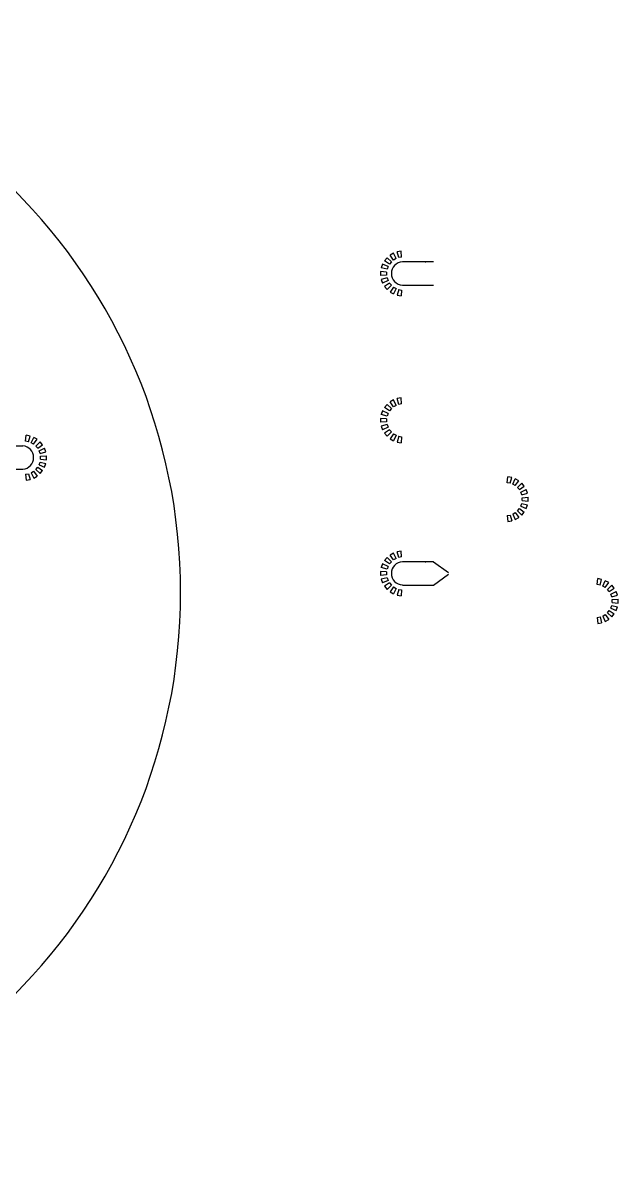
# Model space of a CAD drawing. Header units: inches. Extents: x -19000 to 33594, y -19000 to 19000.
# Drawn here: x 13738 to 33594, y -19000 to 19000 of the extents above; entities that cross this region are included whole.
import ezdxf

# ---------------------------------------------------------------- set-up
doc = ezdxf.new("R2010")
doc.units = ezdxf.units.IN
doc.header["$MEASUREMENT"] = 0

msp = doc.modelspace()

# ---------------------------------------------------------------- linework, layer by layer
for p, q in [((25888, 11166), (25804, 11066)), ((25968, 10951), (25804, 11066)), ((26030, 11025), (25888, 11166)), ((26030, 11025), (25968, 10951)), ((26102, 11315), (25989, 11250)), ((26103, 11086), (25989, 11250)), ((26186, 11134), (26102, 11315)), ((26186, 11134), (26103, 11086)), ((26353, 11383), (26225, 11360)), ((26276, 11167), (26225, 11360)), ((26371, 11184), (26276, 11167)), ((26371, 11184), (26353, 11383)), ((27429, 11025), (26397, 11025)), ((25871, 10684), (25672, 10701)), ((25672, 10701), (25672, 10570)), ((25739, 10953), (25694, 10830)), ((25888, 10778), (25694, 10830)), ((25920, 10868), (25739, 10953)), ((25871, 10684), (25871, 10588)), ((25920, 10868), (25888, 10778)), ((25871, 10588), (25672, 10570)), ((25888, 10493), (25694, 10442)), ((25694, 10442), (25739, 10319)), ((25920, 10403), (25739, 10319)), ((25968, 10320), (25804, 10206)), ((25888, 10493), (25920, 10403)), ((25968, 10320), (26030, 10247)), ((25804, 10206), (25888, 10105)), ((26030, 10247), (25888, 10105)), ((26103, 10185), (25989, 10021)), ((25989, 10021), (26102, 9956)), ((26186, 10137), (26102, 9956)), ((26103, 10185), (26186, 10137)), ((26276, 10104), (26225, 9911)), ((26225, 9911), (26353, 9889)), ((26276, 10104), (26371, 10088)), ((26371, 10088), (26353, 9889)), ((26397, 10250), (27429, 10250)), ((26353, 6490), (26225, 6467)), ((26276, 6274), (26225, 6467)), ((26371, 6290), (26353, 6490)), ((25888, 6273), (25804, 6173)), ((25968, 6058), (25804, 6173)), ((26030, 6131), (25888, 6273)), ((26030, 6131), (25968, 6058)), ((26102, 6422), (25989, 6357)), ((26103, 6193), (25989, 6357)), ((26186, 6241), (26102, 6422)), ((26186, 6241), (26103, 6193)), ((26371, 6290), (26276, 6274)), ((25871, 5790), (25672, 5808)), ((25672, 5808), (25672, 5677)), ((25739, 6059), (25694, 5937)), ((25888, 5885), (25694, 5937)), ((25920, 5975), (25739, 6059)), ((25871, 5790), (25871, 5695)), ((25920, 5975), (25888, 5885)), ((25871, 5695), (25672, 5677)), ((25888, 5600), (25694, 5548)), ((25694, 5548), (25739, 5426)), ((25920, 5510), (25739, 5426)), ((25968, 5427), (25804, 5312)), ((25888, 5600), (25920, 5510)), ((26030, 5354), (25888, 5212)), ((25968, 5427), (26030, 5354)), ((13833, 5042), (13850, 5242)), ((13833, 5042), (13850, 5242)), ((13833, 5042), (13850, 5242)), ((13833, 5042), (13850, 5242)), ((13927, 5026), (13833, 5042)), ((13927, 5026), (13833, 5042)), ((13927, 5026), (13833, 5042)), ((13927, 5026), (13833, 5042)), ((13979, 5219), (13850, 5242)), ((13979, 5219), (13850, 5242)), ((13979, 5219), (13850, 5242)), ((13979, 5219), (13850, 5242)), ((13927, 5026), (13979, 5219)), ((13927, 5026), (13979, 5219)), ((13927, 5026), (13979, 5219)), ((13927, 5026), (13979, 5219)), ((14017, 4993), (14102, 5174)), ((14017, 4993), (14102, 5174)), ((14017, 4993), (14102, 5174)), ((14017, 4993), (14102, 5174)), ((14100, 4945), (14017, 4993)), ((14100, 4945), (14017, 4993)), ((14100, 4945), (14017, 4993)), ((14100, 4945), (14017, 4993)), ((14100, 4945), (14215, 5109)), ((14100, 4945), (14215, 5109)), ((14100, 4945), (14215, 5109)), ((14100, 4945), (14215, 5109)), ((14215, 5109), (14102, 5174)), ((14215, 5109), (14102, 5174)), ((14215, 5109), (14102, 5174)), ((14215, 5109), (14102, 5174)), ((14174, 4883), (14315, 5025)), ((14174, 4883), (14315, 5025)), ((14174, 4883), (14315, 5025)), ((14174, 4883), (14315, 5025)), ((14399, 4925), (14315, 5025)), ((14399, 4925), (14315, 5025)), ((14399, 4925), (14315, 5025)), ((14399, 4925), (14315, 5025)), ((25804, 5312), (25888, 5212)), ((26103, 5292), (25989, 5128)), ((25989, 5128), (26102, 5063)), ((26186, 5244), (26102, 5063)), ((26103, 5292), (26186, 5244)), ((26276, 5211), (26225, 5018)), ((26225, 5018), (26353, 4995)), ((26276, 5211), (26371, 5195)), ((26371, 5195), (26353, 4995)), ((12718, 4888), (13738, 4888)), ((14235, 4810), (14174, 4883)), ((14235, 4810), (14174, 4883)), ((14235, 4810), (14174, 4883)), ((14235, 4810), (14174, 4883)), ((14235, 4810), (14399, 4925)), ((14235, 4810), (14399, 4925)), ((14235, 4810), (14399, 4925)), ((14235, 4810), (14399, 4925)), ((14283, 4727), (14465, 4811)), ((14283, 4727), (14465, 4811)), ((14283, 4727), (14465, 4811)), ((14283, 4727), (14465, 4811)), ((14316, 4637), (14283, 4727)), ((14316, 4637), (14283, 4727)), ((14316, 4637), (14283, 4727)), ((14316, 4637), (14283, 4727)), ((14316, 4637), (14509, 4689)), ((14316, 4637), (14509, 4689)), ((14316, 4637), (14509, 4689)), ((14316, 4637), (14509, 4689)), ((14509, 4689), (14465, 4811)), ((14509, 4689), (14465, 4811)), ((14509, 4689), (14465, 4811)), ((14509, 4689), (14465, 4811)), ((14283, 4262), (14316, 4352)), ((14283, 4262), (14316, 4352)), ((14283, 4262), (14316, 4352)), ((14283, 4262), (14316, 4352)), ((14283, 4262), (14465, 4177)), ((14283, 4262), (14465, 4177)), ((14283, 4262), (14465, 4177)), ((14283, 4262), (14465, 4177)), ((14316, 4352), (14509, 4300)), ((14316, 4352), (14509, 4300)), ((14316, 4352), (14509, 4300)), ((14316, 4352), (14509, 4300)), ((14333, 4542), (14532, 4560)), ((14333, 4542), (14532, 4560)), ((14333, 4542), (14532, 4560)), ((14333, 4542), (14532, 4560)), ((14333, 4446), (14333, 4542)), ((14333, 4446), (14333, 4542)), ((14333, 4446), (14333, 4542)), ((14333, 4446), (14333, 4542)), ((14333, 4446), (14532, 4429)), ((14333, 4446), (14532, 4429)), ((14333, 4446), (14532, 4429)), ((14333, 4446), (14532, 4429)), ((14465, 4177), (14509, 4300)), ((14465, 4177), (14509, 4300)), ((14465, 4177), (14509, 4300)), ((14465, 4177), (14509, 4300)), ((14532, 4429), (14532, 4560)), ((14532, 4429), (14532, 4560)), ((14532, 4429), (14532, 4560)), ((14532, 4429), (14532, 4560)), ((12718, 4112), (13738, 4112)), ((13833, 3946), (13927, 3963)), ((13833, 3946), (13927, 3963)), ((13833, 3946), (13927, 3963)), ((13833, 3946), (13927, 3963)), ((13833, 3946), (13850, 3747)), ((13833, 3946), (13850, 3747)), ((13833, 3946), (13850, 3747)), ((13833, 3946), (13850, 3747)), ((13927, 3963), (13979, 3770)), ((13927, 3963), (13979, 3770)), ((13927, 3963), (13979, 3770)), ((13927, 3963), (13979, 3770)), ((14017, 3996), (14100, 4044)), ((14017, 3996), (14100, 4044)), ((14017, 3996), (14100, 4044)), ((14017, 3996), (14100, 4044)), ((14017, 3996), (14102, 3815)), ((14017, 3996), (14102, 3815)), ((14017, 3996), (14102, 3815)), ((14017, 3996), (14102, 3815)), ((14100, 4044), (14215, 3880)), ((14100, 4044), (14215, 3880)), ((14100, 4044), (14215, 3880)), ((14100, 4044), (14215, 3880)), ((14102, 3815), (14215, 3880)), ((14102, 3815), (14215, 3880)), ((14102, 3815), (14215, 3880)), ((14102, 3815), (14215, 3880)), ((14174, 4105), (14235, 4179)), ((14174, 4105), (14235, 4179)), ((14174, 4105), (14235, 4179)), ((14174, 4105), (14235, 4179)), ((14174, 4105), (14315, 3964)), ((14174, 4105), (14315, 3964)), ((14174, 4105), (14315, 3964)), ((14174, 4105), (14315, 3964)), ((14235, 4179), (14399, 4064)), ((14235, 4179), (14399, 4064)), ((14235, 4179), (14399, 4064)), ((14235, 4179), (14399, 4064)), ((14315, 3964), (14399, 4064)), ((14315, 3964), (14399, 4064)), ((14315, 3964), (14399, 4064)), ((14315, 3964), (14399, 4064)), ((29894, 3662), (29912, 3862)), ((29894, 3662), (29912, 3862)), ((29894, 3662), (29912, 3862)), ((29894, 3662), (29912, 3862)), ((29894, 3662), (29912, 3862)), ((29894, 3662), (29912, 3862)), ((29894, 3662), (29912, 3862)), ((29894, 3662), (29912, 3862)), ((30041, 3839), (29912, 3862)), ((30041, 3839), (29912, 3862)), ((30041, 3839), (29912, 3862)), ((30041, 3839), (29912, 3862)), ((30041, 3839), (29912, 3862)), ((30041, 3839), (29912, 3862)), ((30041, 3839), (29912, 3862)), ((30041, 3839), (29912, 3862)), ((29989, 3646), (30041, 3839)), ((29989, 3646), (30041, 3839)), ((29989, 3646), (30041, 3839)), ((29989, 3646), (30041, 3839)), ((29989, 3646), (30041, 3839)), ((29989, 3646), (30041, 3839)), ((29989, 3646), (30041, 3839)), ((29989, 3646), (30041, 3839)), ((13850, 3747), (13979, 3770)), ((13850, 3747), (13979, 3770)), ((13850, 3747), (13979, 3770)), ((13850, 3747), (13979, 3770)), ((29989, 3646), (29894, 3662)), ((29989, 3646), (29894, 3662)), ((29989, 3646), (29894, 3662)), ((29989, 3646), (29894, 3662)), ((29989, 3646), (29894, 3662)), ((29989, 3646), (29894, 3662)), ((29989, 3646), (29894, 3662)), ((29989, 3646), (29894, 3662)), ((30079, 3613), (30163, 3794)), ((30079, 3613), (30163, 3794)), ((30079, 3613), (30163, 3794)), ((30079, 3613), (30163, 3794)), ((30079, 3613), (30163, 3794)), ((30079, 3613), (30163, 3794)), ((30079, 3613), (30163, 3794)), ((30079, 3613), (30163, 3794)), ((30162, 3565), (30079, 3613)), ((30162, 3565), (30079, 3613)), ((30162, 3565), (30079, 3613)), ((30162, 3565), (30079, 3613)), ((30162, 3565), (30079, 3613)), ((30162, 3565), (30079, 3613)), ((30162, 3565), (30079, 3613)), ((30162, 3565), (30079, 3613)), ((30162, 3565), (30277, 3729)), ((30162, 3565), (30277, 3729)), ((30162, 3565), (30277, 3729)), ((30162, 3565), (30277, 3729)), ((30162, 3565), (30277, 3729)), ((30162, 3565), (30277, 3729)), ((30162, 3565), (30277, 3729)), ((30162, 3565), (30277, 3729)), ((30277, 3729), (30163, 3794)), ((30277, 3729), (30163, 3794)), ((30277, 3729), (30163, 3794)), ((30277, 3729), (30163, 3794)), ((30277, 3729), (30163, 3794)), ((30277, 3729), (30163, 3794)), ((30277, 3729), (30163, 3794)), ((30277, 3729), (30163, 3794)), ((30235, 3503), (30377, 3645)), ((30235, 3503), (30377, 3645)), ((30235, 3503), (30377, 3645)), ((30235, 3503), (30377, 3645)), ((30235, 3503), (30377, 3645)), ((30235, 3503), (30377, 3645)), ((30235, 3503), (30377, 3645)), ((30235, 3503), (30377, 3645)), ((30297, 3430), (30235, 3503)), ((30297, 3430), (30235, 3503)), ((30297, 3430), (30235, 3503)), ((30297, 3430), (30235, 3503)), ((30297, 3430), (30235, 3503)), ((30297, 3430), (30235, 3503)), ((30297, 3430), (30235, 3503)), ((30297, 3430), (30235, 3503)), ((30297, 3430), (30461, 3545)), ((30297, 3430), (30461, 3545)), ((30297, 3430), (30461, 3545)), ((30297, 3430), (30461, 3545)), ((30297, 3430), (30461, 3545)), ((30297, 3430), (30461, 3545)), ((30297, 3430), (30461, 3545)), ((30297, 3430), (30461, 3545)), ((30345, 3347), (30526, 3431)), ((30345, 3347), (30526, 3431)), ((30345, 3347), (30526, 3431)), ((30345, 3347), (30526, 3431)), ((30345, 3347), (30526, 3431)), ((30345, 3347), (30526, 3431)), ((30345, 3347), (30526, 3431)), ((30345, 3347), (30526, 3431)), ((30461, 3545), (30377, 3645)), ((30461, 3545), (30377, 3645)), ((30461, 3545), (30377, 3645)), ((30461, 3545), (30377, 3645)), ((30461, 3545), (30377, 3645)), ((30461, 3545), (30377, 3645)), ((30461, 3545), (30377, 3645)), ((30461, 3545), (30377, 3645)), ((30571, 3309), (30526, 3431)), ((30571, 3309), (30526, 3431)), ((30571, 3309), (30526, 3431)), ((30571, 3309), (30526, 3431)), ((30571, 3309), (30526, 3431)), ((30571, 3309), (30526, 3431)), ((30571, 3309), (30526, 3431)), ((30571, 3309), (30526, 3431)), ((30378, 3257), (30345, 3347)), ((30378, 3257), (30345, 3347)), ((30378, 3257), (30345, 3347)), ((30378, 3257), (30345, 3347)), ((30378, 3257), (30345, 3347)), ((30378, 3257), (30345, 3347)), ((30378, 3257), (30345, 3347)), ((30378, 3257), (30345, 3347)), ((30378, 3257), (30571, 3309)), ((30378, 3257), (30571, 3309)), ((30378, 3257), (30571, 3309)), ((30378, 3257), (30571, 3309)), ((30378, 3257), (30571, 3309)), ((30378, 3257), (30571, 3309)), ((30378, 3257), (30571, 3309)), ((30378, 3257), (30571, 3309)), ((30394, 3162), (30594, 3180)), ((30394, 3162), (30594, 3180)), ((30394, 3162), (30594, 3180)), ((30394, 3162), (30594, 3180)), ((30394, 3162), (30594, 3180)), ((30394, 3162), (30594, 3180)), ((30394, 3162), (30594, 3180)), ((30394, 3162), (30594, 3180)), ((30394, 3066), (30394, 3162)), ((30394, 3066), (30394, 3162)), ((30394, 3066), (30394, 3162)), ((30394, 3066), (30394, 3162)), ((30394, 3066), (30394, 3162)), ((30394, 3066), (30394, 3162)), ((30394, 3066), (30394, 3162)), ((30394, 3066), (30394, 3162)), ((30394, 3066), (30594, 3049)), ((30394, 3066), (30594, 3049)), ((30394, 3066), (30594, 3049)), ((30394, 3066), (30594, 3049)), ((30394, 3066), (30594, 3049)), ((30394, 3066), (30594, 3049)), ((30394, 3066), (30594, 3049)), ((30394, 3066), (30594, 3049)), ((30594, 3049), (30594, 3180)), ((30594, 3049), (30594, 3180)), ((30594, 3049), (30594, 3180)), ((30594, 3049), (30594, 3180)), ((30594, 3049), (30594, 3180)), ((30594, 3049), (30594, 3180)), ((30594, 3049), (30594, 3180)), ((30594, 3049), (30594, 3180)), ((30079, 2616), (30162, 2664)), ((30079, 2616), (30162, 2664)), ((30079, 2616), (30162, 2664)), ((30079, 2616), (30162, 2664)), ((30079, 2616), (30162, 2664)), ((30079, 2616), (30162, 2664)), ((30079, 2616), (30162, 2664)), ((30079, 2616), (30162, 2664)), ((30162, 2664), (30277, 2500)), ((30162, 2664), (30277, 2500)), ((30162, 2664), (30277, 2500)), ((30162, 2664), (30277, 2500)), ((30162, 2664), (30277, 2500)), ((30162, 2664), (30277, 2500)), ((30162, 2664), (30277, 2500)), ((30162, 2664), (30277, 2500)), ((30235, 2725), (30297, 2799)), ((30235, 2725), (30297, 2799)), ((30235, 2725), (30297, 2799)), ((30235, 2725), (30297, 2799)), ((30235, 2725), (30297, 2799)), ((30235, 2725), (30297, 2799)), ((30235, 2725), (30297, 2799)), ((30235, 2725), (30297, 2799)), ((30235, 2725), (30377, 2584)), ((30235, 2725), (30377, 2584)), ((30235, 2725), (30377, 2584)), ((30235, 2725), (30377, 2584)), ((30235, 2725), (30377, 2584)), ((30235, 2725), (30377, 2584)), ((30235, 2725), (30377, 2584)), ((30235, 2725), (30377, 2584)), ((30297, 2799), (30461, 2684)), ((30297, 2799), (30461, 2684)), ((30297, 2799), (30461, 2684)), ((30297, 2799), (30461, 2684)), ((30297, 2799), (30461, 2684)), ((30297, 2799), (30461, 2684)), ((30297, 2799), (30461, 2684)), ((30297, 2799), (30461, 2684)), ((30345, 2882), (30378, 2972)), ((30345, 2882), (30378, 2972)), ((30345, 2882), (30378, 2972)), ((30345, 2882), (30378, 2972)), ((30345, 2882), (30378, 2972)), ((30345, 2882), (30378, 2972)), ((30345, 2882), (30378, 2972)), ((30345, 2882), (30378, 2972)), ((30345, 2882), (30526, 2797)), ((30345, 2882), (30526, 2797)), ((30345, 2882), (30526, 2797)), ((30345, 2882), (30526, 2797)), ((30345, 2882), (30526, 2797)), ((30345, 2882), (30526, 2797)), ((30345, 2882), (30526, 2797)), ((30345, 2882), (30526, 2797)), ((30377, 2584), (30461, 2684)), ((30377, 2584), (30461, 2684)), ((30377, 2584), (30461, 2684)), ((30377, 2584), (30461, 2684)), ((30377, 2584), (30461, 2684)), ((30377, 2584), (30461, 2684)), ((30377, 2584), (30461, 2684)), ((30377, 2584), (30461, 2684)), ((30378, 2972), (30571, 2920)), ((30378, 2972), (30571, 2920)), ((30378, 2972), (30571, 2920)), ((30378, 2972), (30571, 2920)), ((30378, 2972), (30571, 2920)), ((30378, 2972), (30571, 2920)), ((30378, 2972), (30571, 2920)), ((30378, 2972), (30571, 2920)), ((30526, 2797), (30571, 2920)), ((30526, 2797), (30571, 2920)), ((30526, 2797), (30571, 2920)), ((30526, 2797), (30571, 2920)), ((30526, 2797), (30571, 2920)), ((30526, 2797), (30571, 2920)), ((30526, 2797), (30571, 2920)), ((30526, 2797), (30571, 2920)), ((29894, 2566), (29989, 2583)), ((29894, 2566), (29989, 2583)), ((29894, 2566), (29989, 2583)), ((29894, 2566), (29989, 2583)), ((29894, 2566), (29989, 2583)), ((29894, 2566), (29989, 2583)), ((29894, 2566), (29989, 2583)), ((29894, 2566), (29989, 2583)), ((29894, 2566), (29912, 2367)), ((29894, 2566), (29912, 2367)), ((29894, 2566), (29912, 2367)), ((29894, 2566), (29912, 2367)), ((29894, 2566), (29912, 2367)), ((29894, 2566), (29912, 2367)), ((29894, 2566), (29912, 2367)), ((29894, 2566), (29912, 2367)), ((29912, 2367), (30041, 2390)), ((29912, 2367), (30041, 2390)), ((29912, 2367), (30041, 2390)), ((29912, 2367), (30041, 2390)), ((29912, 2367), (30041, 2390)), ((29912, 2367), (30041, 2390)), ((29912, 2367), (30041, 2390)), ((29912, 2367), (30041, 2390)), ((29989, 2583), (30041, 2390)), ((29989, 2583), (30041, 2390)), ((29989, 2583), (30041, 2390)), ((29989, 2583), (30041, 2390)), ((29989, 2583), (30041, 2390)), ((29989, 2583), (30041, 2390)), ((29989, 2583), (30041, 2390)), ((29989, 2583), (30041, 2390)), ((30079, 2616), (30163, 2435)), ((30079, 2616), (30163, 2435)), ((30079, 2616), (30163, 2435)), ((30079, 2616), (30163, 2435)), ((30079, 2616), (30163, 2435)), ((30079, 2616), (30163, 2435)), ((30079, 2616), (30163, 2435)), ((30079, 2616), (30163, 2435)), ((30163, 2435), (30277, 2500)), ((30163, 2435), (30277, 2500)), ((30163, 2435), (30277, 2500)), ((30163, 2435), (30277, 2500)), ((30163, 2435), (30277, 2500)), ((30163, 2435), (30277, 2500)), ((30163, 2435), (30277, 2500)), ((30163, 2435), (30277, 2500)), ((25888, 1166), (25804, 1066)), ((26030, 1025), (25888, 1166)), ((26102, 1315), (25989, 1250)), ((26103, 1086), (25989, 1250)), ((26186, 1134), (26102, 1315)), ((26353, 1383), (26225, 1360)), ((26276, 1167), (26225, 1360)), ((26371, 1184), (26276, 1167)), ((26371, 1184), (26353, 1383)), ((25739, 953), (25694, 830)), ((25888, 778), (25694, 830)), ((25920, 868), (25739, 953)), ((25968, 951), (25804, 1066)), ((25920, 868), (25888, 778)), ((26030, 1025), (25968, 951)), ((26186, 1134), (26103, 1086)), ((27429, 1025), (26397, 1025)), ((27429, 1025), (27929, 668)), ((25871, 684), (25672, 701)), ((25672, 701), (25672, 570)), ((25871, 588), (25672, 570)), ((25888, 493), (25694, 442)), ((25694, 442), (25739, 319)), ((25920, 403), (25739, 319)), ((25871, 684), (25871, 588)), ((25888, 493), (25920, 403)), ((27429, 250), (27929, 608)), ((32894, 262), (32912, 462)), ((33041, 439), (32912, 462)), ((32989, 246), (33041, 439)), ((33079, 213), (33163, 394)), ((33277, 329), (33163, 394)), ((25968, 320), (25804, 206)), ((25804, 206), (25888, 105)), ((26030, 247), (25888, 105)), ((25968, 320), (26030, 247)), ((26103, 185), (25989, 21)), ((25989, 21), (26102, -44)), ((26186, 137), (26102, -44)), ((26103, 185), (26186, 137)), ((26276, 104), (26225, -89)), ((26276, 104), (26371, 88)), ((26371, 88), (26353, -111)), ((26397, 250), (27429, 250)), ((32989, 246), (32894, 262)), ((33162, 165), (33079, 213)), ((33162, 165), (33277, 329)), ((33235, 103), (33377, 245)), ((33297, 30), (33235, 103)), ((33297, 30), (33461, 145)), ((33345, -53), (33526, 31)), ((33461, 145), (33377, 245)), ((33571, -91), (33526, 31)), ((26225, -89), (26353, -111)), ((33378, -143), (33345, -53)), ((33378, -143), (33571, -91)), ((33394, -238), (33594, -220)), ((33394, -334), (33394, -238)), ((33394, -334), (33594, -351)), ((33594, -351), (33594, -220)), ((33079, -784), (33162, -736)), ((33162, -736), (33277, -900)), ((33235, -675), (33297, -601)), ((33235, -675), (33377, -816)), ((33297, -601), (33461, -716)), ((33345, -518), (33378, -428)), ((33345, -518), (33526, -603)), ((33377, -816), (33461, -716)), ((33378, -428), (33571, -480)), ((33526, -603), (33571, -480)), ((32894, -834), (32989, -817)), ((32894, -834), (32912, -1033)), ((32912, -1033), (33041, -1010)), ((32989, -817), (33041, -1010)), ((33079, -784), (33163, -965)), ((33163, -965), (33277, -900))]:
    msp.add_line(p, q)
msp.add_circle((0, 0), 19000)
for centre, radius, start, end in [((26417, 10638), 388, 92.9005, 267.0995), ((13710, 4500), 389, 274.2138, 85.7862), ((26417, 638), 388, 92.9005, 267.0995)]:
    msp.add_arc(centre, radius, start, end)
for p in [(27165, 11025), (27165, 1025)]:
    msp.add_point(p)

doc.saveas('drawing.dxf')
